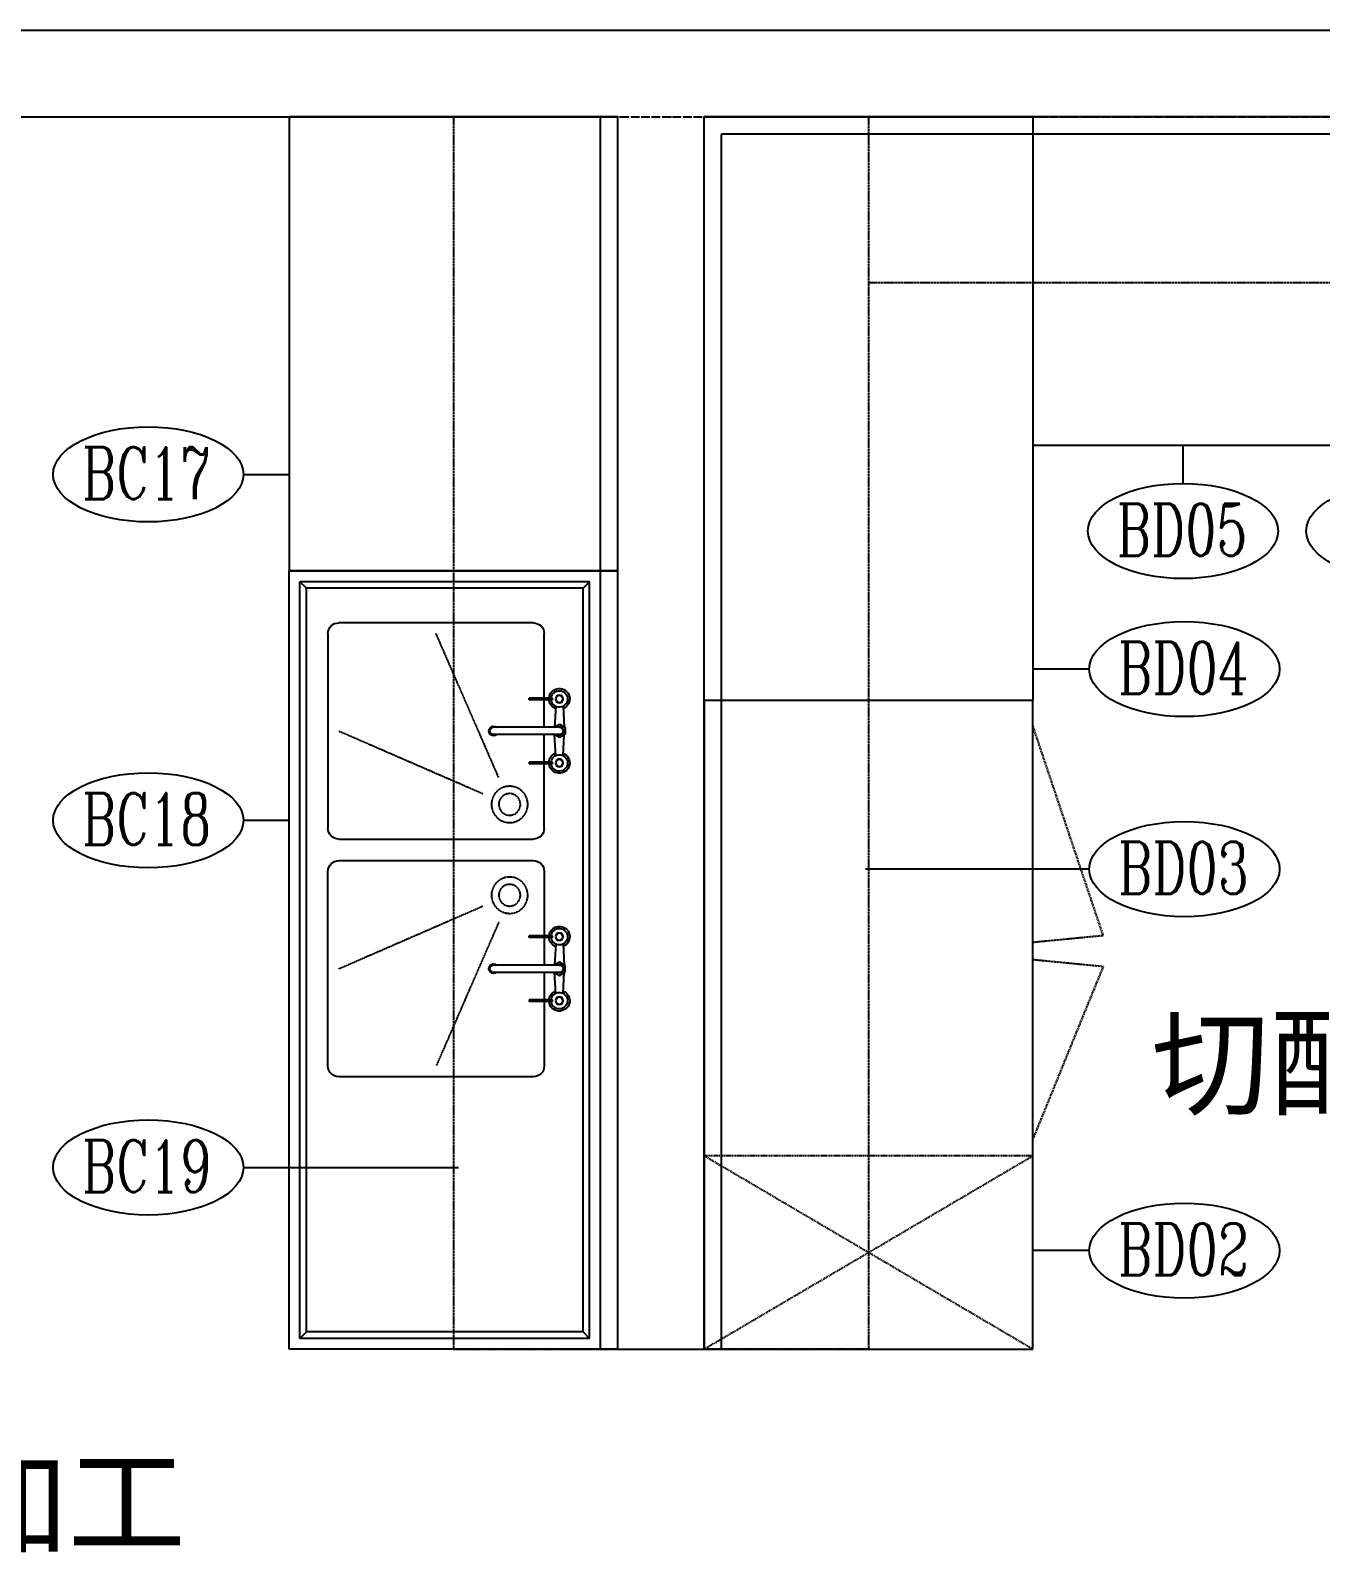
# Model space of a CAD drawing. Extents: x -12047294 to -5625356, y -1456591 to -622873.
# Drawn here: x -6023094 to -6020111, y -716698 to -713173 of the extents above; entities that cross this region are included whole.
import ezdxf

# ---------------------------------------------------------------- set-up
doc = ezdxf.new("R2010")
doc.units = 0
doc.header["$LTSCALE"] = 10
doc.header["$MEASUREMENT"] = 0
for name, pattern in [('__DASH', [0.35, 0.25, -0.1]), ('DASH', [0.35, 0.25, -0.1]), ('DOTE', [2.42, 2, -0.2, 0.02, -0.2]), ('HIDDEN', [0.375, 0.25, -0.125])]:
    doc.linetypes.add(name, pattern=pattern)
for name, color, linetype in [('A-WALL', 2, 'Continuous'), ('DOTE', 9, 'DOTE'), ('EQUIP', 1, 'Continuous'), ('Iteam', 4, 'Continuous'), ('P-TEXT', 102, 'Continuous')]:
    doc.layers.add(name, color=color, linetype=linetype)
doc.styles.add('ARIAL', font='arial.ttf', dxfattribs={"width": 1.1})
doc.styles.add('SHZF-注释', font='romanc.shx', dxfattribs={"width": 0.8, "bigfont": 'shzf-hz.shx'})

# ---------------------------------------------------------------- blocks, each defined once
blk = doc.blocks.new('LXX08475476')
at = {"layer": 'EQUIP'}
for p, q in [((-539.7, 422.1, 1.8), (-539.7, -337.9, 1.8)), ((-539.7, 422.1, 1.8), (1260.3, 422.1, 1.8)), ((1260.3, 422.1, 1.8), (1260.3, -337.9, 1.8)), ((-539.7, 382.1, 1.8), (1260.3, 382.1, 1.8)), ((331.8, 252.1, 1.8), (115.3, 252.1, 1.8)), ((565.3, 252.1, 1.8), (348.8, 252.1, 1.8)), ((665.3, 252.1, 1.8), (881.8, 252.1, 1.8)), ((898.8, 252.1, 1.8), (1115.3, 252.1, 1.8)), ((90.3, 227.1, 1.8), (90.3, -222.9, 1.8)), ((590.3, -222.9, 1.8), (590.3, 227.1, 1.8)), ((640.3, -222.9, 1.8), (640.3, 227.1, 1.8)), ((1140.3, 227.1, 1.8), (1140.3, -222.9, 1.8)), ((115.3, -247.9, 1.8), (565.3, -247.9, 1.8)), ((1115.3, -247.9, 1.8), (665.3, -247.9, 1.8)), ((-539.7, -337.9, 1.8), (1260.3, -337.9, 1.8))]:
    blk.add_line(p, q, dxfattribs=at)
at = {"layer": 'EQUIP', "color": 8}
for p, q in [((-514.7, 357.1, 1.8), (-514.7, -312.9, 1.8)), ((-514.7, 357.1, 1.8), (1235.3, 357.1, 1.8)), ((-514.7, 357.1, 1.8), (-499.7, 342.1, 1.8)), ((1235.3, 357.1, 1.8), (1220.3, 342.1, 1.8)), ((1235.3, 357.1, 1.8), (1235.3, -312.9, 1.8)), ((-499.7, 342.1, 1.8), (-499.7, -297.9, 1.8)), ((-499.7, 342.1, 1.8), (1220.3, 342.1, 1.8)), ((1220.3, 342.1, 1.8), (1220.3, -297.9, 1.8)), ((-499.7, -297.9, 1.8), (-514.7, -312.9, 1.8)), ((-514.7, -312.9, 1.8), (1235.3, -312.9, 1.8)), ((-499.7, -297.9, 1.8), (1220.3, -297.9, 1.8)), ((1220.3, -297.9, 1.8), (1235.3, -312.9, 1.8))]:
    blk.add_line(p, q, dxfattribs=at)
at = {"layer": 'EQUIP', "ltscale": 150}
for p, q in [((283.3, 295.7, 1.8), (331.5, 298.6, 1.8)), ((324.8, 287.1, 1.8), (332.6, 300.6, 1.8)), ((331.8, 275, 1.8), (324.8, 287.1, 1.8)), ((331.8, 287.1, 1.8), (331.8, 135.1, 1.8)), ((332.6, 300.6, 1.8), (348.1, 300.6, 1.8)), ((348.1, 300.6, 1.8), (355.8, 287.1, 1.8)), ((348.8, 287.1, 1.8), (348.8, 135.1, 1.8)), ((355.8, 287.1, 1.8), (348.8, 275, 1.8)), ((397.4, 295.7, 1.8), (349.2, 298.6, 1.8)), ((833.3, 295.7, 1.8), (881.5, 298.6, 1.8)), ((882.6, 300.6, 1.8), (874.8, 287.1, 1.8)), ((874.8, 287.1, 1.8), (881.8, 275, 1.8)), ((881.8, 287.1, 1.8), (881.8, 135.1, 1.8)), ((898.1, 300.6, 1.8), (882.6, 300.6, 1.8)), ((905.8, 287.1, 1.8), (898.1, 300.6, 1.8)), ((898.8, 287.1, 1.8), (898.8, 135.1, 1.8)), ((898.8, 275, 1.8), (905.8, 287.1, 1.8)), ((947.4, 295.7, 1.8), (899.2, 298.6, 1.8)), ((283.3, 278.6, 1.8), (331.5, 275.7, 1.8)), ((397.4, 278.6, 1.8), (349.2, 275.7, 1.8)), ((833.3, 278.6, 1.8), (881.5, 275.7, 1.8)), ((947.4, 278.6, 1.8), (899.2, 275.7, 1.8))]:
    blk.add_line(p, q, dxfattribs=at)
at = {"layer": 'EQUIP', "ltscale": 50}
for p, q in [((264.3, 271.3, 1.8), (264.3, 217.1, 1.8)), ((268.3, 271.3, 1.8), (268.3, 217.1, 1.8)), ((412.3, 271.3, 1.8), (412.3, 217.1, 1.8)), ((416.3, 271.3, 1.8), (416.3, 217.1, 1.8)), ((814.3, 271.3, 1.8), (814.3, 217.1, 1.8)), ((818.3, 271.3, 1.8), (818.3, 217.1, 1.8)), ((962.3, 271.3, 1.8), (962.3, 217.1, 1.8)), ((966.3, 271.3, 1.8), (966.3, 217.1, 1.8)), ((268.3, 235.1, 1.8), (264.3, 235.1, 1.8)), ((268.3, 229.1, 1.8), (264.3, 229.1, 1.8)), ((268.3, 223.1, 1.8), (264.3, 223.1, 1.8)), ((268.3, 217.1, 1.8), (264.3, 217.1, 1.8)), ((412.3, 235.1, 1.8), (416.3, 235.1, 1.8)), ((412.3, 229.1, 1.8), (416.3, 229.1, 1.8)), ((412.3, 223.1, 1.8), (416.3, 223.1, 1.8)), ((412.3, 217.1, 1.8), (416.3, 217.1, 1.8)), ((818.3, 235.1, 1.8), (814.3, 235.1, 1.8)), ((818.3, 229.1, 1.8), (814.3, 229.1, 1.8)), ((818.3, 223.1, 1.8), (814.3, 223.1, 1.8)), ((818.3, 217.1, 1.8), (814.3, 217.1, 1.8)), ((962.3, 235.1, 1.8), (966.3, 235.1, 1.8)), ((962.3, 229.1, 1.8), (966.3, 229.1, 1.8)), ((962.3, 223.1, 1.8), (966.3, 223.1, 1.8)), ((962.3, 217.1, 1.8), (966.3, 217.1, 1.8))]:
    blk.add_line(p, q, dxfattribs=at)
at = {"layer": 'EQUIP', "color": 8, "linetype": 'DASH', "ltscale": 0.4}
for p, q in [((448.2, 147, 1.8), (115.3, 2.1, 1.8)), ((782.4, 147, 1.8), (1115.3, 2.1, 1.8)), ((340.3, -222.9, 1.8), (485.2, 110, 1.8)), ((890.3, -222.9, 1.8), (745.5, 110, 1.8))]:
    blk.add_line(p, q, dxfattribs=at)
at = {"layer": 'EQUIP', "ltscale": 50}
for centre, radius in [((266.3, 287.1, 1.8), 9), ((266.3, 287.1, 1.8), 8), ((414.3, 287.1, 1.8), 9), ((414.3, 287.1, 1.8), 8), ((816.3, 287.1, 1.8), 9), ((816.3, 287.1, 1.8), 8), ((964.3, 287.1, 1.8), 9), ((964.3, 287.1, 1.8), 8)]:
    blk.add_circle(centre, radius, dxfattribs=at)
at = {"layer": 'EQUIP', "color": 8, "linetype": 'DASH', "ltscale": 0.4}
for centre, radius in [((510.3, 172.1, 1.8), 42), ((720.3, 172.1, 1.8), 42), ((510.3, 172.1, 1.8), 25), ((720.3, 172.1, 1.8), 25)]:
    blk.add_circle(centre, radius, dxfattribs=at)
at = {"layer": 'EQUIP', "ltscale": 10}
for centre, start, end in [((266.3, 287.1, 1.8), 21.7259, 265.2198), ((414.3, 287.1, 1.8), 274.7802, 158.2741), ((816.3, 287.1, 1.8), 21.7259, 265.2198), ((964.3, 287.1, 1.8), 274.7802, 158.2741), ((266.3, 287.1, 1.8), 274.7802, 338.2741), ((414.3, 287.1, 1.8), 201.7259, 265.2198), ((816.3, 287.1, 1.8), 274.7802, 338.2741), ((964.3, 287.1, 1.8), 201.7259, 265.2198)]:
    blk.add_arc(centre, 24, start, end, dxfattribs=at)
at = {"layer": 'EQUIP', "ltscale": 50}
for centre, radius, start, end in [((266.3, 287.1, 1.8), 19, 276.0423, 263.9577), ((414.3, 287.1, 1.8), 19, 276.0423, 263.9577), ((816.3, 287.1, 1.8), 19, 276.0423, 263.9577), ((964.3, 287.1, 1.8), 19, 276.0423, 263.9577), ((266.3, 287.1, 1.8), 16, 262.8192, 277.1808), ((414.3, 287.1, 1.8), 16, 262.8192, 277.1808), ((816.3, 287.1, 1.8), 16, 262.8192, 277.1808), ((964.3, 287.1, 1.8), 16, 262.8192, 277.1808)]:
    blk.add_arc(centre, radius, start, end, dxfattribs=at)
at = {"layer": 'EQUIP', "ltscale": 150}
for centre, radius, start, end in [((340.3, 287.1, 1.8), 10, 328.2117, 211.7883), ((340.3, 287.1, 1.8), 8.5, 0, 180), ((890.3, 287.1, 1.8), 10, 328.2117, 211.7883), ((890.3, 287.1, 1.8), 8.5, 0, 180), ((340.3, 135.1, 1.8), 11, 140.5994, 39.4006), ((890.3, 135.1, 1.8), 11, 140.5994, 39.4006), ((340.3, 135.1, 1.8), 10, 148.2117, 31.7883), ((340.3, 135.1, 1.8), 8.5, 180, 0), ((890.3, 135.1, 1.8), 10, 148.2117, 31.7883), ((890.3, 135.1, 1.8), 8.5, 180, 0)]:
    blk.add_arc(centre, radius, start, end, dxfattribs=at)
at = {"layer": 'EQUIP'}
for centre, start, end in [((115.3, 227.1, 1.8), 90, 180), ((565.3, 227.1, 1.8), 0, 90), ((665.3, 227.1, 1.8), 90, 180), ((1115.3, 227.1, 1.8), 0, 90), ((115.3, -222.9, 1.8), 180, 270), ((565.3, -222.9, 1.8), 270, 0), ((665.3, -222.9, 1.8), 180, 270), ((1115.3, -222.9, 1.8), 270, 0)]:
    blk.add_arc(centre, 25, start, end, dxfattribs=at)
blk = doc.blocks.new('LXX08311725')
at = {"layer": 'EQUIP', "color": 8, "linetype": 'HIDDEN'}
for p, q in [((-771.2, -371.2, 3.5), (-324.2, 388.8, 3.5)), ((-771.2, 388.8, 3.5), (-324.2, -371.2, 3.5)), ((-324.2, -371.2, 3.5), (-324.2, 388.8, 3.5))]:
    blk.add_line(p, q, dxfattribs=at)
at = {"layer": 'EQUIP'}
for p, q in [((728.8, 388.8, 3.5), (-771.2, 388.8, 3.5)), ((-771.2, 388.8, 3.5), (-771.2, -371.2, 3.5)), ((728.8, -371.2, 3.5), (728.8, 388.8, 3.5)), ((-771.2, -371.2, 3.5), (728.8, -371.2, 3.5))]:
    blk.add_line(p, q, dxfattribs=at)
at = {"layer": 'EQUIP', "color": 8, "linetype": 'DASH'}
for p, q in [((114.2, -533.7, 3.5), (-284.9, -371.2, 3.5)), ((130.1, -371.2, 3.5), (114.2, -533.7, 3.5)), ((170.1, -371.2, 3.5), (185.9, -533.7, 3.5)), ((185.9, -533.7, 3.5), (670.1, -371.2, 3.5))]:
    blk.add_line(p, q, dxfattribs=at)

msp = doc.modelspace()

# ---------------------------------------------------------------- linework, layer by layer
at = {"layer": 'A-WALL'}
for p, q in [((-6021536.1, -713173.4), (-6026586.1, -713173.4)), ((-6018086.1, -713173.4), (-6021536.1, -713173.4)), ((-6026586.1, -713373.4), (-6021736.1, -713373.4)), ((-6021736.1, -716223.4), (-6021736.1, -713373.4)), ((-6021536.1, -716223.4), (-6021536.1, -713373.4)), ((-6018086.1, -713373.4), (-6021536.1, -713373.4)), ((-6021736.1, -716223.4), (-6021536.1, -716223.4))]:
    msp.add_line(p, q, dxfattribs=at)
at = {"layer": 'DOTE'}
msp.add_line((-6089538.8, -713373.4), (-5988539.2, -713373.4), dxfattribs=at)
at = {"layer": 'EQUIP'}
for p, q in [((-6021776.1, -714423.4), (-6021776.1, -713373.4)), ((-6019606.1, -713413.4), (-6021496.1, -713413.4)), ((-6021496.1, -716223.4), (-6021496.1, -713413.4)), ((-6018086.1, -714133.4), (-6020776.1, -714133.4))]:
    msp.add_line(p, q, dxfattribs=at)
for points in [[(-6022496.1, -714423.4), (-6021736.1, -714423.4), (-6021736.1, -713373.4), (-6022496.1, -713373.4)], [(-6020776.1, -714723.4), (-6021536.1, -714723.4), (-6021536.1, -713373.4), (-6020776.1, -713373.4)]]:
    msp.add_lwpolyline(points, close=True, dxfattribs=at)
at = {"layer": 'EQUIP', "linetype": '__DASH'}
for points in [[(-6021736.1, -713373.4), (-6022116.1, -713373.4), (-6022116.1, -716223.4), (-6021736.1, -716223.4)], [(-6021536.1, -713373.4), (-6021156.1, -713373.4), (-6021156.1, -716223.4), (-6021536.1, -716223.4)], [(-6018086.1, -713373.4), (-6021156.1, -713373.4), (-6021156.1, -713756.3), (-6018086.1, -713756.3)]]:
    msp.add_lwpolyline(points, close=True, dxfattribs=at)
at = {"layer": 'Iteam'}
for p, q in [((-6020429.1, -714221.2, 0), (-6020429.1, -714133.4)), ((-6022601.9, -714200.2, 0), (-6022496.1, -714200.2)), ((-6020646, -714650.5, 0), (-6020776.1, -714650.5, 0)), ((-6022601.9, -715000.3, 0), (-6022496.1, -715000.3)), ((-6020646, -715113.2, 0), (-6021163.3, -715113.2)), ((-6022601.9, -715803.2, 0), (-6022104.7, -715803.2)), ((-6020646, -715995.6, 0), (-6020776.1, -715995.6))]:
    msp.add_line(p, q, dxfattribs=at)
for centre in [(-6022821.9, -714200.2, 0), (-6020429.1, -714331.2, 0), (-6019924.1, -714331.2, 0), (-6020426, -714650.5, 0), (-6022821.9, -715000.3, 0), (-6020426, -715113.2, 0), (-6022821.9, -715803.2, 0), (-6020426, -715995.6, 0)]:
    msp.add_ellipse(centre, major_axis=(220, 0), ratio=0.5, dxfattribs=at)

# ---------------------------------------------------------------- block references
at = {"layer": 'EQUIP', "xscale": -1, "rotation": 270}
msp.add_blockref('LXX08475476', (-6022158.3, -715683.8, -1.8), dxfattribs=at)
at = {"layer": 'EQUIP', "rotation": 90}
msp.add_blockref('LXX08311725', (-6021147.3, -715452.2, -3.5), dxfattribs=at)

# ---------------------------------------------------------------- texts
at = {"layer": 'Iteam', "style": 'SHZF-注释', "width": 0.7}
for s, p in [('BC17', (-6022975.1, -714257.2)), ('BD05', (-6020582.3, -714388.2)), ('BD04', (-6020579.2, -714707.4)), ('BC18', (-6022975.1, -715057.2)), ('BD03', (-6020579.2, -715170.1)), ('BC19', (-6022975.1, -715860.1)), ('BD02', (-6020579.2, -716052.6))]:
    msp.add_text(s, height=120, dxfattribs=at).set_placement(p)
at = {"layer": 'P-TEXT', "style": 'ARIAL'}
for s, p in [('切配区', (-6020502.1, -715662)), ('鱼肉加工', (-6023826.1, -716676))]:
    msp.add_text(s, height=200, rotation=0, dxfattribs=at).set_placement(p)

doc.saveas('drawing.dxf')
